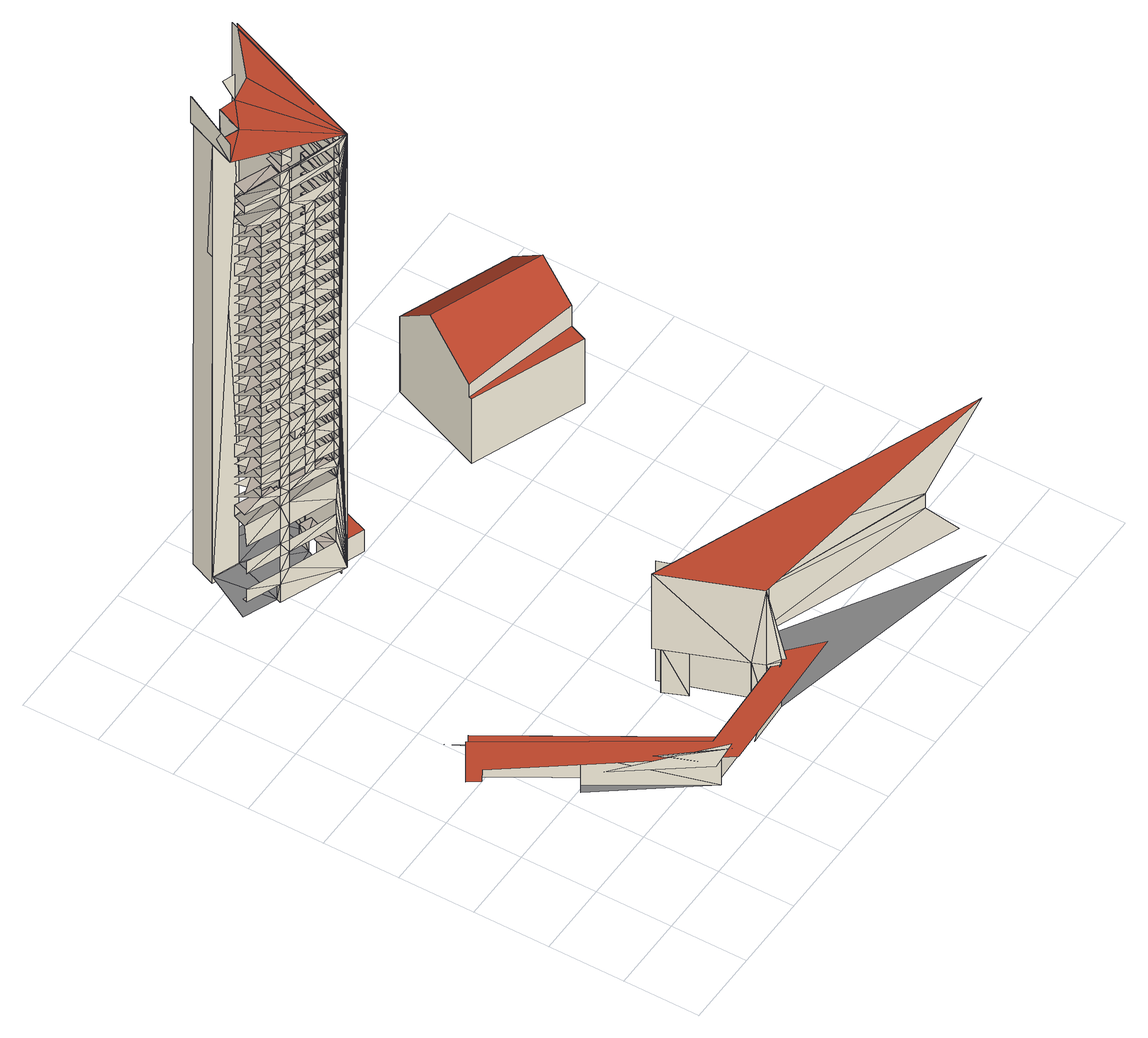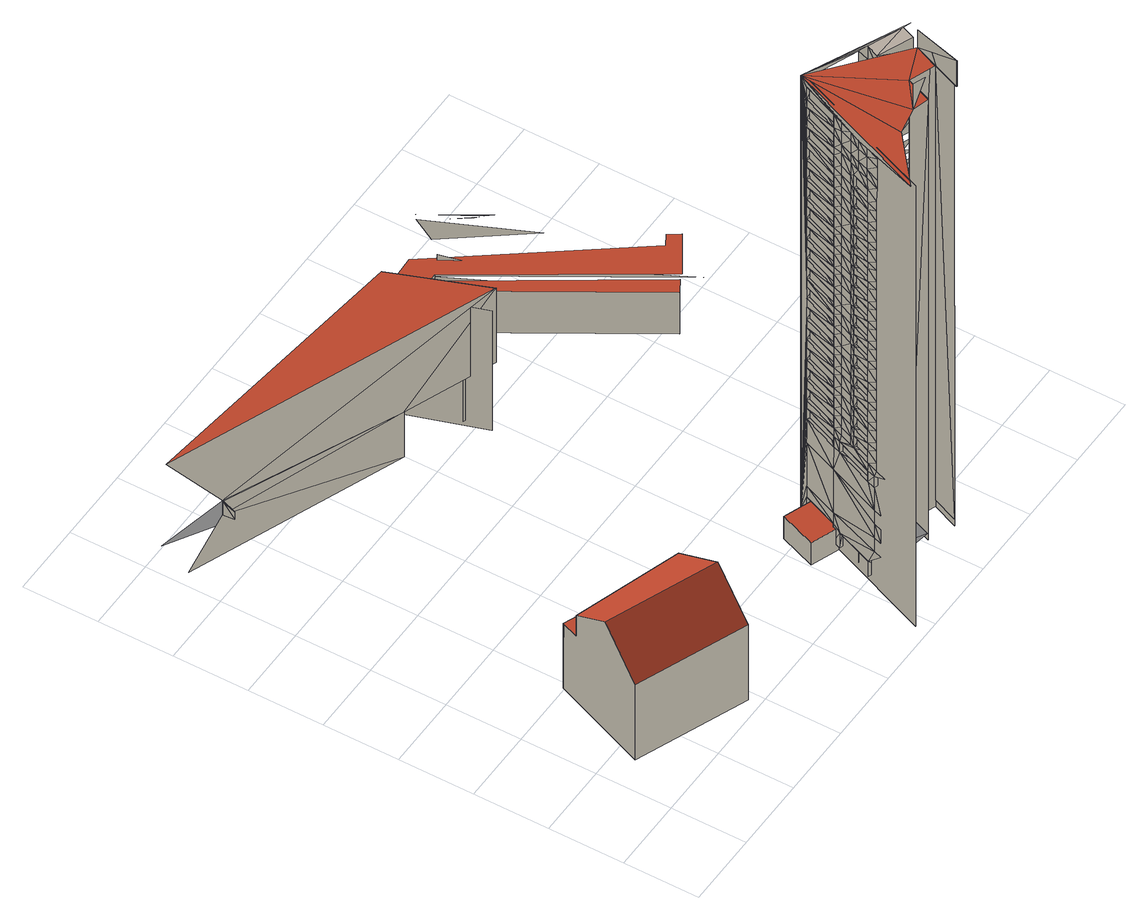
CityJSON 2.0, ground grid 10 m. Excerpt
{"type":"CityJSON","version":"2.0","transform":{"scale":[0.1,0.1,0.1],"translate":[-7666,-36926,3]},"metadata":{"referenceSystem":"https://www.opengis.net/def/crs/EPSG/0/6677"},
"CityObjects":{
"building1":{"type":"Building","attributes":{"class":9999,"usage":461,"measuredHeight":256.7,"storeysAboveGround":9999,"storeysBelowGround":9999,"prefecture":13,"city":13103,"footprintArea":-9999,"fireproofType":1011,"coverageRatio":80,"floorAreaRatio":700,"surveyYear":1,"urbanPlanType":21,"areaClassificationType":22,"landUseType":212,"districts":"10","detailedUsage":"0","floodRisk_description":10,"floodRisk_rank":1,"floodRisk_depth":0.06,"floodRisk_adminType":2,"floodRisk_scale":2,"meshCode":"53394509","name":"虎ノ門ヒルズ"},"geometry":[{"type":"MultiSurface","lod":"2","boundaries":[[[0,1,2]],[[3,4,5]],[[3,5,6]],[[7,8,9]],[[10,11,12]],[[13,14,15]],[[16,17,18,19]],[[20,13,15]],[[10,21,22]],[[19,18,23,24]],[[11,10,22]],[[25,26,27,28,29,30,31,32]],[[20,11,13]],[[23,18,17,30,29,33]],[[34,35,36]],[[37,38,39]],[[40,37,39]],[[41,42,40]],[[37,43,38]],[[40,42,44]],[[44,37,40]],[[45,37,46]],[[37,45,47]],[[37,47,43]],[[44,48,37]],[[46,37,49]],[[36,47,45]],[[50,43,47]],[[49,45,46]],[[40,51,41]],[[41,52,42]],[[51,44,42]],[[47,36,35]],[[50,47,35]],[[49,36,45]],[[53,43,50]],[[49,37,48]],[[41,51,52]],[[51,42,52]],[[48,44,54]],[[55,56,57,58]],[[54,44,51]],[[54,49,48]],[[38,59,39]],[[59,40,39]],[[59,51,40]],[[60,36,49]],[[54,60,49]],[[54,51,59]],[[60,54,59]],[[43,61,38]],[[59,38,62]],[[36,60,63]],[[59,64,60]],[[62,38,61]],[[59,62,65]],[[59,65,64]],[[60,64,66]],[[65,67,64]],[[68,65,62]],[[65,68,67]]],"semantics":{"surfaces":[{"type":"OuterFloorSurface"},{"type":"WallSurface"},{"type":"GroundSurface"},{"type":"RoofSurface"},{"type":"OuterCeilingSurface"}],"values":[0,1,1,1,0,2,3,1,1,1,0,3,1,1,1,1,4,1,1,1,4,1,1,1,4,1,1,1,2,1,2,1,1,1,2,1,1,1,1,4,1,4,1,1,4,4,2,1,4,1,3,1,2,1,1,1,1,1,1,1,1]}}]},
"building2":{"type":"Building","attributes":{"class":9999,"usage":422,"measuredHeight":79.8,"storeysAboveGround":21,"storeysBelowGround":1,"prefecture":13,"city":13103,"footprintArea":921.75,"fireproofType":1001,"coverageRatio":80,"floorAreaRatio":600,"surveyYear":2021,"urbanPlanType":21,"areaClassificationType":22,"landUseType":214,"districts":"10","detailedUsage":"1132","floodRisk_description":10,"floodRisk_rank":1,"floodRisk_depth":0.07,"floodRisk_adminType":2,"floodRisk_scale":2,"meshCode":"53394509"},"geometry":[{"type":"MultiSurface","lod":"2","boundaries":[[[69,70,71]],[[72,73,74]],[[75,76,77]],[[78,79,80]],[[81,82,83]],[[84,85,86]],[[87,88,89]],[[90,91,92]],[[93,94,95]],[[96,97,98]],[[99,100,101]],[[102,103,104]],[[105,106,107]],[[108,109,110]],[[111,112,113]],[[114,115,116]],[[117,118,119]],[[120,121,122]],[[123,76,124]],[[125,126,127]],[[128,129,69]],[[130,131,132]],[[133,134,135]],[[136,137,138]],[[81,125,127]],[[139,140,141]],[[142,136,143]],[[144,145,146]],[[147,148,149]],[[150,151,152]],[[153,154,155]],[[130,156,131]],[[157,158,159]],[[160,161,162]],[[163,164,165]],[[133,166,134]],[[167,168,169]],[[170,171,172]],[[173,174,175]],[[176,137,177]],[[178,179,70]],[[180,181,182]],[[183,74,184]],[[113,185,111]],[[185,175,174]],[[89,186,87]],[[186,149,148]],[[95,187,93]],[[187,159,158]],[[119,188,117]],[[188,141,140]],[[101,189,99]],[[189,143,136]],[[110,190,108]],[[190,146,145]],[[92,191,90]],[[191,134,166]],[[86,192,84]],[[192,172,171]],[[107,193,105]],[[193,152,151]],[[98,194,96]],[[194,162,161]],[[83,195,81]],[[195,165,164]],[[104,196,102]],[[196,169,168]],[[122,197,120]],[[197,155,154]],[[116,198,114]],[[198,131,156]],[[199,155,122]],[[200,165,83]],[[201,162,98]],[[202,146,110]],[[203,159,95]],[[204,143,101]],[[205,172,86]],[[206,169,104]],[[207,141,119]],[[208,152,107]],[[209,149,89]],[[210,175,113]],[[132,131,116]],[[135,134,92]],[[178,126,179]],[[180,129,181]],[[177,183,176]],[[114,211,168]],[[156,84,212]],[[171,87,213]],[[148,93,214]],[[111,215,154]],[[96,216,174]],[[105,217,161]],[[90,218,145]],[[166,117,219]],[[102,220,164]],[[120,221,158]],[[108,222,151]],[[223,99,189]],[[99,224,140]],[[225,117,188]],[[226,90,191]],[[227,108,190]],[[228,105,193]],[[229,96,194]],[[230,111,185]],[[231,120,197]],[[232,93,187]],[[233,87,186]],[[234,84,192]],[[235,114,198]],[[236,102,196]],[[237,81,195]],[[185,113,175]],[[186,89,149]],[[187,95,159]],[[188,119,141]],[[189,101,143]],[[190,110,146]],[[191,92,134]],[[192,86,172]],[[193,107,152]],[[194,98,162]],[[195,83,165]],[[196,104,169]],[[197,122,155]],[[198,116,131]],[[71,128,69]],[[77,238,75]],[[239,73,72]],[[240,80,79]],[[77,76,123]],[[138,137,176]],[[70,179,71]],[[182,181,241]],[[184,74,73]],[[234,212,84]],[[233,213,87]],[[232,214,93]],[[231,221,120]],[[230,215,111]],[[228,217,105]],[[227,222,108]],[[226,218,90]],[[225,219,117]],[[223,224,99]],[[138,242,136]],[[237,125,81]],[[236,220,102]],[[211,114,235]],[[216,96,229]],[[243,126,125]],[[244,129,128]],[[245,182,246]],[[247,248,249]],[[179,126,243]],[[181,129,244]],[[176,183,184]],[[250,77,248]],[[248,77,123]],[[77,251,238]],[[73,239,252]],[[252,239,80]],[[80,240,253]],[[253,240,238]],[[213,233,254]],[[214,232,255]],[[215,230,256]],[[222,227,257]],[[242,138,258]],[[259,71,125]],[[71,259,128]],[[260,125,237]],[[260,237,220]],[[261,236,211]],[[262,235,212]],[[235,262,211]],[[263,212,234]],[[264,234,213]],[[254,233,214]],[[265,241,128]],[[255,232,221]],[[266,221,231]],[[267,231,215]],[[256,230,216]],[[268,229,217]],[[229,268,216]],[[269,217,228]],[[270,228,222]],[[271,227,218]],[[271,218,226]],[[272,226,219]],[[273,219,225]],[[274,225,224]],[[275,224,223]],[[276,223,242]],[[258,138,73]],[[236,277,220]],[[73,138,184]],[[71,243,125]],[[241,244,128]],[[252,80,278]],[[278,80,253]],[[253,238,251]],[[252,279,73]],[[259,125,280]],[[125,260,280]],[[260,220,277]],[[281,277,236]],[[281,236,261]],[[261,211,262]],[[262,212,263]],[[234,264,263]],[[264,213,282]],[[282,213,254]],[[254,214,283]],[[283,214,255]],[[265,128,284]],[[255,221,266]],[[285,266,231]],[[285,231,267]],[[267,215,256]],[[256,216,286]],[[286,216,268]],[[268,217,269]],[[228,270,269]],[[270,222,287]],[[287,222,257]],[[257,227,271]],[[226,272,271]],[[272,219,273]],[[225,274,273]],[[274,224,275]],[[223,276,275]],[[276,242,288]],[[288,242,258]],[[258,73,279]],[[259,284,128]],[[184,138,176]],[[179,243,71]],[[181,244,241]],[[289,290,291]],[[246,182,241]],[[292,258,279]],[[293,280,260]],[[277,281,294]],[[261,262,295]],[[264,296,263]],[[254,297,282]],[[298,283,255]],[[285,299,266]],[[300,267,256]],[[286,268,301]],[[270,302,269]],[[287,257,303]],[[272,304,271]],[[258,305,288]],[[274,306,273]],[[275,276,307]],[[308,309,289]],[[310,258,292]],[[289,311,308]],[[294,312,277]],[[313,301,268]],[[303,314,287]],[[315,306,274]],[[261,295,316]],[[296,264,317]],[[297,254,318]],[[283,298,319]],[[299,285,320]],[[267,300,321]],[[302,270,322]],[[304,272,323]],[[307,276,324]],[[325,250,248]],[[326,248,247]],[[291,289,327,328,329]],[[330,77,250]],[[331,280,293]],[[332,305,258]],[[333,308,247]],[[309,290,289]],[[259,334,284]],[[278,253,335]],[[336,279,252]],[[251,77,330]],[[308,311,247]],[[241,265,246]],[[337,338,308,339]],[[312,331,293]],[[312,294,340]],[[341,294,316]],[[342,316,295]],[[342,295,296]],[[343,296,317]],[[344,317,297]],[[345,318,319]],[[318,345,297]],[[298,346,319]],[[347,298,299]],[[347,299,320]],[[348,320,321]],[[349,321,300]],[[349,300,301]],[[350,301,313]],[[351,313,302]],[[351,302,322]],[[352,322,314]],[[314,303,353]],[[353,303,304]],[[354,304,323]],[[355,323,306]],[[356,315,307]],[[356,307,324]],[[357,324,305]],[[315,358,306]],[[339,308,311,359]],[[360,258,310]],[[279,361,292]],[[331,312,340]],[[294,341,340]],[[341,316,362]],[[362,316,342]],[[342,296,343]],[[363,317,344]],[[344,297,345]],[[345,319,364]],[[364,319,346]],[[346,298,347]],[[348,321,365]],[[365,321,349]],[[349,301,350]],[[366,313,351]],[[367,322,352]],[[353,304,354]],[[355,306,358]],[[368,315,356]],[[315,368,358]],[[357,305,332]],[[314,353,352]],[[363,343,317]],[[348,347,320]],[[366,350,313]],[[367,351,322]],[[355,354,323]],[[357,356,324]],[[280,331,369]],[[370,332,258]],[[247,311,326]],[[246,311,289]],[[292,360,310]],[[371,334,259]],[[372,335,253]],[[336,373,279]],[[362,342,374]],[[343,363,375]],[[344,345,376]],[[364,346,377]],[[347,348,378]],[[365,349,379]],[[350,366,380]],[[351,367,381]],[[354,355,382]],[[356,357,383]],[[341,384,340]],[[385,352,353]],[[386,358,368]],[[248,326,387]],[[325,330,250]],[[246,265,388]],[[325,248,389]],[[258,360,370]],[[361,279,373]],[[330,390,251]],[[362,374,391]],[[365,379,392]],[[382,355,393]],[[394,369,331]],[[395,384,341]],[[396,375,363]],[[376,397,344]],[[377,398,364]],[[399,378,348]],[[385,400,352]],[[386,401,358]],[[402,383,357]],[[351,381,403]],[[380,366,404]],[[332,370,405]],[[389,248,387]],[[361,360,292]],[[311,406,326]],[[359,311,407,408]],[[409,334,371]],[[410,369,394]],[[411,384,395]],[[412,391,374]],[[413,375,396]],[[414,397,376]],[[415,398,377]],[[416,378,399]],[[417,392,379]],[[418,380,404]],[[419,403,381]],[[420,400,385]],[[421,382,393]],[[422,401,386]],[[423,383,402]],[[398,424,376]],[[380,425,379]],[[401,426,393]],[[391,427,395]],[[400,428,381]],[[382,429,385]],[[392,430,399]],[[405,431,402]],[[378,432,377]],[[375,433,374]],[[383,434,386]],[[384,435,394]],[[403,436,404]],[[397,437,396]],[[370,438,405]],[[326,406,439]],[[409,440,334]],[[410,441,369]],[[411,442,384]],[[412,443,391]],[[413,444,375]],[[414,445,397]],[[415,446,398]],[[416,447,378]],[[417,448,392]],[[418,449,380]],[[419,450,403]],[[420,451,400]],[[421,452,382]],[[422,453,401]],[[423,454,383]],[[438,370,373]],[[431,423,402]],[[435,410,394]],[[430,416,399]],[[425,417,379]],[[424,414,376]],[[436,418,404]],[[427,411,395]],[[432,415,377]],[[433,412,374]],[[429,420,385]],[[426,421,393]],[[428,419,381]],[[437,413,396]],[[434,422,386]],[[370,455,373]],[[371,456,409]],[[388,457,458]],[[459,400,451]],[[460,384,442]],[[461,382,452]],[[462,380,449]],[[463,397,445]],[[464,405,438]],[[465,383,454]],[[466,403,450]],[[467,378,447]],[[468,401,453]],[[469,375,444]],[[470,391,443]],[[471,334,440]],[[472,398,446]],[[473,369,441]],[[474,392,448]],[[458,246,388]],[[330,336,335]],[[330,335,372]],[[330,372,390]],[[330,373,336]],[[330,438,373]],[[458,457,440]],[[475,446,414]],[[417,462,449]],[[476,451,419]],[[418,466,450]],[[416,474,448]],[[423,464,438]],[[477,444,412]],[[478,445,413]],[[479,447,415]],[[480,452,420]],[[410,460,442]],[[409,456,441]],[[481,453,421]],[[411,470,443]],[[422,465,454]],[[373,455,482]],[[483,423,431]],[[484,410,435]],[[485,416,430]],[[486,417,425]],[[475,414,424]],[[487,418,436]],[[488,411,427]],[[479,415,432]],[[477,412,433]],[[480,420,429]],[[481,421,426]],[[476,419,428]],[[478,413,437]],[[489,422,434]],[[246,458,440]],[[246,440,409]],[[246,409,441]],[[246,441,410]],[[246,410,442]],[[246,442,411]],[[246,411,443]],[[246,443,412]],[[246,412,444]],[[246,444,413]],[[246,413,445]],[[246,445,414]],[[246,414,446]],[[246,446,415]],[[246,415,447]],[[246,447,416]],[[246,416,448]],[[246,448,417]],[[246,417,449]],[[246,449,418]],[[246,418,450]],[[330,450,419]],[[330,419,451]],[[330,451,420]],[[330,420,452]],[[330,452,421]],[[330,421,453]],[[330,453,422]],[[330,422,454]],[[330,454,423]],[[330,423,438]],[[370,360,455]],[[482,361,373]],[[490,484,435]],[[491,486,425]],[[492,489,434]],[[493,481,426]],[[494,477,433]],[[495,479,432]],[[496,488,427]],[[497,475,424]],[[498,476,428]],[[499,485,430]],[[500,487,436]],[[501,483,431]],[[502,478,437]],[[503,480,429]],[[325,389,504]],[[440,457,471]],[[475,472,446]],[[486,462,417]],[[476,459,451]],[[487,466,418]],[[485,474,416]],[[483,464,423]],[[477,469,444]],[[478,463,445]],[[479,467,447]],[[480,461,452]],[[484,460,410]],[[441,456,473]],[[481,468,453]],[[488,470,411]],[[489,465,422]],[[311,505,406]],[[325,504,506]],[[311,246,505]],[[246,450,330]],[[504,389,507]],[[369,508,371]],[[334,509,388]],[[510,484,490]],[[511,486,491]],[[512,489,492]],[[513,481,493]],[[514,477,494]],[[515,479,495]],[[516,488,496]],[[517,475,497]],[[518,476,498]],[[519,485,499]],[[520,487,500]],[[521,483,501]],[[522,478,502]],[[523,480,503]],[[330,325,506]],[[455,524,482]],[[507,525,504]],[[360,524,455]],[[361,482,526]],[[484,527,460]],[[486,528,462]],[[489,529,465]],[[481,530,468]],[[477,531,469]],[[479,532,467]],[[488,533,470]],[[475,534,472]],[[476,535,459]],[[485,536,474]],[[471,457,537]],[[473,456,538]],[[487,539,466]],[[483,540,464]],[[478,541,463]],[[480,542,461]],[[543,424,398]],[[544,425,380]],[[545,426,401]],[[546,427,391]],[[547,428,400]],[[548,429,382]],[[549,430,392]],[[431,405,550]],[[551,432,378]],[[552,433,375]],[[553,434,383]],[[554,435,384]],[[555,436,403]],[[556,437,397]],[[506,504,525]],[[330,539,246]],[[326,557,387]],[[508,456,371]],[[558,457,388]],[[459,547,400]],[[460,554,384]],[[461,548,382]],[[462,544,380]],[[463,556,397]],[[464,550,405]],[[465,553,383]],[[466,555,403]],[[467,551,378]],[[468,545,401]],[[469,552,375]],[[470,546,391]],[[471,509,334]],[[472,543,398]],[[369,473,559]],[[474,549,392]],[[482,524,526]],[[424,560,497]],[[425,561,491]],[[426,562,493]],[[427,563,496]],[[428,564,498]],[[429,565,503]],[[430,566,499]],[[431,567,501]],[[432,568,495]],[[433,569,494]],[[434,570,492]],[[435,571,490]],[[436,572,500]],[[437,573,502]],[[484,510,527]],[[486,511,528]],[[489,512,529]],[[481,513,530]],[[477,514,531]],[[479,515,532]],[[488,516,533]],[[475,517,534]],[[476,518,535]],[[485,519,536]],[[537,457,574]],[[538,456,575]],[[487,520,539]],[[483,521,540]],[[478,522,541]],[[480,523,542]],[[330,526,524]],[[330,524,540]],[[330,540,521]],[[330,521,529]],[[330,529,512]],[[330,512,530]],[[330,530,513]],[[330,513,542]],[[330,542,523]],[[330,523,535]],[[330,535,518]],[[330,518,539]],[[246,539,520]],[[246,520,528]],[[246,528,511]],[[246,511,536]],[[246,536,519]],[[246,519,532]],[[246,532,515]],[[246,515,534]],[[246,534,517]],[[246,517,541]],[[246,541,522]],[[246,522,531]],[[246,531,514]],[[246,514,533]],[[246,533,516]],[[246,516,527]],[[246,527,510]],[[246,510,538]],[[246,538,575]],[[246,575,537]],[[246,537,574]],[[526,330,576]],[[525,330,506]],[[330,525,577]],[[330,577,576]],[[578,326,439]],[[525,507,579]],[[565,523,503]],[[560,517,497]],[[562,513,493]],[[564,518,498]],[[568,515,495]],[[573,522,502]],[[566,519,499]],[[572,520,500]],[[567,521,501]],[[561,511,491]],[[569,514,494]],[[563,516,496]],[[580,505,581]],[[369,559,508]],[[388,509,558]],[[582,510,490]],[[583,512,492]],[[578,557,326]],[[560,424,543]],[[561,425,544]],[[562,426,545]],[[563,427,546]],[[564,428,547]],[[565,429,548]],[[566,430,549]],[[567,431,550]],[[568,432,551]],[[569,433,552]],[[570,434,553]],[[571,435,554]],[[572,436,555]],[[573,437,556]],[[360,584,524]],[[585,361,526]],[[456,586,575]],[[457,587,574]],[[588,459,535]],[[589,460,527]],[[590,461,542]],[[591,462,528]],[[592,463,541]],[[593,464,540]],[[594,465,529]],[[595,466,539]],[[596,467,532]],[[597,468,530]],[[598,469,531]],[[599,470,533]],[[600,471,537]],[[601,472,534]],[[602,473,538]],[[603,474,536]],[[579,387,604]],[[587,246,574]],[[526,576,605]],[[540,524,593]],[[529,521,594]],[[538,510,602]],[[537,575,600]],[[512,597,530]],[[513,590,542]],[[523,588,535]],[[518,595,539]],[[606,528,520]],[[511,603,536]],[[519,596,532]],[[515,601,534]],[[517,592,541]],[[522,598,531]],[[514,599,533]],[[607,527,516]],[[577,525,608]],[[609,576,577]],[[604,387,557]],[[582,490,571]],[[583,492,570]],[[579,608,525]],[[584,360,610]],[[361,585,611]],[[456,508,586]],[[457,558,587]],[[547,459,588]],[[554,460,589]],[[548,461,590]],[[544,462,591]],[[556,463,592]],[[550,464,593]],[[553,465,594]],[[555,466,595]],[[551,467,596]],[[545,468,597]],[[552,469,598]],[[546,470,599]],[[543,472,601]],[[549,474,603]],[[471,600,509]],[[473,602,559]],[[612,613,614,615]],[[246,616,505]],[[617,523,565]],[[618,517,560]],[[619,513,562]],[[620,518,564]],[[621,515,568]],[[622,522,573]],[[623,519,566]],[[606,520,572]],[[624,521,567]],[[625,511,561]],[[626,514,569]],[[607,516,563]],[[608,579,604]],[[604,557,627]],[[577,608,609]],[[605,576,609]],[[526,605,585]],[[593,524,584]],[[597,512,583]],[[590,513,619]],[[588,523,617]],[[595,518,620]],[[528,606,591]],[[603,511,625]],[[596,519,623]],[[601,515,621]],[[592,517,618]],[[598,522,622]],[[599,514,626]],[[527,607,589]],[[582,602,510]],[[586,600,575]],[[624,594,521]],[[585,610,611]],[[552,626,569]],[[545,619,562]],[[509,587,558]],[[548,617,565]],[[559,586,508]],[[546,607,563]],[[543,618,560]],[[550,624,567]],[[544,625,561]],[[551,621,568]],[[547,620,564]],[[555,606,572]],[[554,582,571]],[[549,623,566]],[[553,583,570]],[[556,622,573]],[[587,628,246]],[[604,627,608]],[[578,439,629]],[[557,630,627]],[[584,610,585]],[[598,626,552]],[[597,619,545]],[[600,587,509]],[[590,617,548]],[[602,586,559]],[[599,607,546]],[[601,618,543]],[[593,624,550]],[[591,625,544]],[[596,621,551]],[[588,620,547]],[[595,606,555]],[[589,582,554]],[[603,623,549]],[[594,583,553]],[[592,622,556]],[[631,632,633]],[[557,578,630]],[[634,635,613,612]],[[627,636,608]],[[608,636,609]],[[633,632,637]],[[637,585,605]],[[593,584,632]],[[585,637,584]],[[627,630,638]],[[593,639,624]],[[594,640,583]],[[597,641,619]],[[590,642,617]],[[643,588,617]],[[588,644,620]],[[645,595,620]],[[595,646,606]],[[647,591,606]],[[591,648,625]],[[649,603,625]],[[603,650,623]],[[651,596,623]],[[596,652,621]],[[653,601,621]],[[601,654,618]],[[655,592,618]],[[592,656,622]],[[657,598,622]],[[598,658,626]],[[599,659,607]],[[589,660,582]],[[602,661,586]],[[586,661,600]],[[662,587,600]],[[624,663,594]],[[597,583,664]],[[590,619,665]],[[599,626,666]],[[589,607,667]],[[582,668,602]],[[246,628,669]],[[670,638,630]],[[636,627,638]],[[584,637,632]],[[632,671,593]],[[636,638,670]],[[639,593,671]],[[624,639,663]],[[640,594,663]],[[583,640,664]],[[641,597,664]],[[619,641,665]],[[642,590,665]],[[617,642,643]],[[588,643,644]],[[595,645,646]],[[591,647,648]],[[625,648,649]],[[603,649,650]],[[596,651,652]],[[601,653,654]],[[592,655,656]],[[598,657,658]],[[659,599,666]],[[607,659,667]],[[660,589,667]],[[582,660,668]],[[661,602,668]],[[587,662,672]],[[644,645,620]],[[646,647,606]],[[650,651,623]],[[652,653,621]],[[654,655,618]],[[656,657,622]],[[658,666,626]],[[661,662,600]],[[614,613,635,673,674,675,676,677,678]],[[633,637,679]],[[630,680,670]],[[587,672,628]],[[630,578,681]],[[680,636,670]],[[682,578,683]],[[682,681,578]],[[671,632,684]],[[663,639,685]],[[664,640,686]],[[665,641,687]],[[643,642,688]],[[645,644,689]],[[647,646,690]],[[649,648,691]],[[651,650,692]],[[653,652,693]],[[655,654,694]],[[657,656,695]],[[666,658,696]],[[667,659,697]],[[668,660,698]],[[662,661,699]],[[672,662,628]],[[661,668,700]],[[632,631,701]],[[702,703,704]],[[705,706,707]],[[708,709,710]],[[711,712,713]],[[714,715,716]],[[717,718,719]],[[720,721,722]],[[723,724,725]],[[726,727,728]],[[729,730,731]],[[732,733,734]],[[735,736,737]],[[738,739,740]],[[741,742,743]],[[744,673,635,634]],[[634,612,615,744]],[[681,680,630]],[[609,745,605]],[[683,578,629]],[[683,680,682]],[[689,644,746]],[[651,692,747]],[[655,694,748]],[[699,661,749]],[[663,685,750]],[[643,688,751]],[[691,648,752]],[[653,693,753]],[[695,656,754]],[[666,696,755]],[[667,697,756]],[[668,698,700]],[[647,690,757]],[[665,687,758]],[[664,686,759]],[[628,662,699]],[[661,700,749]],[[680,681,682]],[[730,684,632]],[[605,760,637]],[[761,609,636]],[[762,703,702]],[[763,706,705]],[[764,709,708]],[[765,712,711]],[[766,715,714]],[[767,718,717]],[[768,721,720]],[[769,724,723]],[[770,727,726]],[[771,730,729]],[[772,733,732]],[[773,736,735]],[[738,774,739]],[[775,742,741]],[[776,769,723]],[[777,763,705]],[[778,775,741]],[[779,772,732]],[[780,765,711]],[[781,766,714]],[[782,768,720]],[[783,773,735]],[[784,767,717]],[[785,738,740]],[[715,786,716]],[[709,787,710]],[[724,788,725]],[[706,789,707]],[[730,790,731]],[[718,791,719]],[[774,792,739]],[[742,793,743]],[[733,794,734]],[[712,795,713]],[[727,796,728]],[[703,797,704]],[[721,798,722]],[[736,799,737]],[[701,631,800]],[[684,730,685]],[[685,771,750]],[[750,718,686]],[[686,767,759]],[[759,733,687]],[[687,772,758]],[[758,724,688]],[[688,769,751]],[[751,706,746]],[[746,763,689]],[[689,703,690]],[[690,762,757]],[[757,712,752]],[[752,765,691]],[[691,736,692]],[[692,773,747]],[[747,721,693]],[[693,768,753]],[[753,715,694]],[[694,766,748]],[[748,742,754]],[[754,775,695]],[[695,709,696]],[[696,764,755]],[[755,727,697]],[[697,770,756]],[[756,774,698]],[[698,738,700]],[[616,246,801]],[[685,730,771]],[[750,771,718]],[[686,718,767]],[[759,767,733]],[[687,733,772]],[[724,758,772]],[[688,724,769]],[[769,706,751]],[[746,706,763]],[[763,703,689]],[[690,703,762]],[[762,712,757]],[[752,712,765]],[[765,736,691]],[[692,736,773]],[[773,721,747]],[[693,721,768]],[[753,768,715]],[[694,715,766]],[[766,742,748]],[[754,742,775]],[[775,709,695]],[[696,709,764]],[[764,727,755]],[[697,727,770]],[[774,756,770]],[[698,774,738]],[[680,802,636]],[[749,803,699]],[[804,749,700]],[[803,628,699]],[[701,730,632]],[[738,804,700]],[[805,762,702]],[[806,770,726]],[[807,771,729]],[[808,764,708]],[[679,637,809]],[[805,702,810]],[[806,726,811]],[[807,729,812]],[[808,708,813]],[[803,749,814]],[[749,804,814]],[[628,803,669]],[[246,669,801]],[[629,802,683]],[[680,683,802]],[[718,771,815]],[[733,767,816]],[[706,769,817]],[[703,763,818]],[[712,762,819]],[[736,765,820]],[[721,773,821]],[[742,766,822]],[[709,775,823]],[[727,764,824]],[[774,770,806]],[[768,825,715]],[[772,826,724]],[[827,769,776]],[[828,763,777]],[[829,775,778]],[[830,772,779]],[[831,765,780]],[[832,766,781]],[[833,768,782]],[[834,773,783]],[[816,767,784]],[[835,738,785]],[[715,825,786]],[[709,823,787]],[[724,826,788]],[[706,817,789]],[[730,836,790]],[[718,815,791]],[[774,837,792]],[[742,822,793]],[[733,838,794]],[[712,819,795]],[[727,824,796]],[[703,818,797]],[[721,821,798]],[[736,820,799]],[[804,738,835]],[[809,800,679]],[[802,761,636]],[[745,609,761]],[[605,745,839]],[[605,839,760]],[[760,809,637]],[[804,840,814]],[[814,841,803]],[[803,841,669]],[[842,802,629]],[[806,837,774]],[[830,826,772]],[[827,817,769]],[[805,819,762]],[[831,820,765]],[[833,825,768]],[[829,823,775]],[[808,824,764]],[[807,815,771]],[[730,701,836]],[[733,816,838]],[[818,763,828]],[[821,773,834]],[[822,766,832]],[[814,840,843]],[[841,814,843]],[[669,841,844]],[[701,800,809]],[[835,840,804]],[[845,846,847]],[[841,843,848]],[[840,849,843]],[[841,850,844]],[[847,846,851]],[[809,846,701]],[[701,846,836]],[[849,840,835]],[[836,852,807]],[[853,815,807]],[[815,854,816]],[[855,838,816]],[[838,856,830]],[[857,826,830]],[[826,858,827]],[[859,817,827]],[[817,860,828]],[[861,818,828]],[[818,862,805]],[[863,819,805]],[[819,864,831]],[[865,820,831]],[[820,866,834]],[[867,821,834]],[[821,868,833]],[[869,825,833]],[[825,870,832]],[[871,822,832]],[[822,872,829]],[[873,823,829]],[[823,874,808]],[[875,824,808]],[[824,876,806]],[[837,806,877]],[[837,878,835]],[[809,851,846]],[[809,760,851]],[[846,879,836]],[[880,848,843]],[[843,849,880]],[[841,848,850]],[[836,879,852]],[[807,852,853]],[[815,853,854]],[[816,854,855]],[[838,855,856]],[[830,856,857]],[[826,857,858]],[[827,858,859]],[[817,859,860]],[[828,860,861]],[[818,861,862]],[[805,862,863]],[[819,863,864]],[[831,864,865]],[[820,865,866]],[[834,866,867]],[[821,867,868]],[[833,868,869]],[[825,869,870]],[[832,870,871]],[[822,871,872]],[[829,872,873]],[[823,873,874]],[[808,874,875]],[[824,875,876]],[[806,876,877]],[[837,877,878]],[[835,878,849]],[[761,802,881]],[[851,760,882]],[[839,745,883]],[[839,883,884]],[[844,801,669]],[[879,846,885]]],"semantics":{"surfaces":[{"type":"WallSurface"},{"type":"OuterCeilingSurface"},{"type":"OuterFloorSurface"},{"type":"GroundSurface"},{"type":"RoofSurface"}],"values":[0,0,0,0,1,1,1,1,1,1,1,1,1,1,1,1,1,1,1,2,2,0,0,0,0,2,2,2,2,2,2,2,2,2,2,2,2,2,2,1,1,1,2,0,0,0,0,0,0,0,0,0,0,0,0,0,0,0,0,0,0,0,0,0,0,0,0,0,0,0,0,0,0,0,0,0,0,0,0,0,0,0,0,0,0,0,0,0,0,0,0,0,0,0,0,0,0,0,0,0,0,0,0,0,0,0,0,0,0,0,0,0,0,0,0,0,0,0,0,0,0,0,0,0,0,0,0,0,0,0,0,0,0,1,1,1,1,2,0,0,0,0,0,0,0,0,0,0,0,0,0,0,0,2,2,0,3,0,0,0,0,0,0,0,0,0,0,0,0,0,0,0,0,0,0,0,0,0,0,0,0,0,0,0,0,0,0,0,0,0,0,0,0,0,0,0,0,0,0,0,0,0,0,0,0,0,0,0,0,0,0,0,0,0,0,0,0,0,0,0,0,0,0,0,0,0,0,0,0,0,0,0,0,0,0,0,0,0,0,0,0,0,0,0,0,0,0,0,0,0,0,0,0,0,0,0,0,0,0,0,0,4,0,4,0,0,0,0,0,0,0,0,0,0,0,0,0,3,3,0,0,0,0,0,0,0,0,0,0,0,0,0,0,0,0,0,0,0,0,0,0,0,0,0,0,0,0,0,0,0,0,0,0,0,0,0,0,0,0,0,1,2,0,0,0,0,0,0,0,0,0,0,0,0,0,0,0,0,0,0,0,0,0,0,0,0,0,0,0,0,0,0,4,0,0,0,0,0,0,0,0,0,0,0,0,0,0,0,0,0,3,3,0,3,1,2,0,0,0,0,0,0,0,0,0,0,0,0,0,0,0,0,3,0,0,0,0,0,0,0,0,0,0,0,0,0,0,0,0,0,0,0,0,0,0,0,0,0,0,0,0,0,0,0,0,0,0,0,0,0,0,0,0,0,0,0,0,0,0,0,0,0,0,1,1,1,1,1,1,1,1,1,1,1,1,1,1,0,1,1,2,2,2,2,2,2,2,2,2,2,2,2,2,2,2,2,0,0,0,0,0,0,0,0,0,0,0,0,0,0,0,0,0,0,0,0,0,0,0,1,1,1,1,1,1,1,1,1,1,1,1,1,1,0,0,0,0,0,0,0,0,0,0,0,0,0,0,0,0,0,0,0,0,0,0,0,0,0,0,0,0,0,0,0,1,2,0,0,0,0,0,0,0,0,0,0,0,0,0,0,0,0,0,0,0,0,0,0,0,0,0,0,0,0,0,0,0,4,0,4,0,0,0,0,0,0,0,0,0,0,0,0,0,0,0,0,0,0,3,0,1,1,2,0,0,0,0,0,0,0,0,0,0,0,0,0,0,0,0,0,0,0,0,0,0,0,0,0,0,0,0,0,0,0,0,3,1,1,2,2,2,2,2,2,2,2,2,2,2,2,2,2,2,2,0,0,0,0,0,0,0,0,0,0,0,0,0,0,0,0,0,0,0,0,0,0,0,0,0,0,0,0,0,0,0,0,0,0,0,0,0,0,0,0,0,0,0,0,0,0,0,0,0,0,0,0,0,0,0,0,0,0,0,0,0,0,0,0,0,0,0,0,3,1,1,1,1,1,1,1,1,1,1,1,1,1,0,0,0,1,1,3,0,0,0,0,0,0,0,0,0,0,0,0,0,0,1,2,1,1,2,2,2,2,2,2,2,2,2,2,2,2,2,2,2,2,0,0,0,0,0,0,0,0,0,0,0,0,0,0,0,0,0,0,0,0,0,0,1,1,1,1,2,1,1,2,2,2,2,2,2,2,2,2,2,2,2,2,2,2,2,0,4,1,1,1,1,1,1,1,1,1,1,1,1,1,0,0,0,0,0,0,0,0,0,0,0,0,0,0,0,0,0,0,0,0,0,0,0,0,0,0,0,0,0,0,0,0,0,0,0,0,0,0,0,3,3,0,0,0,0,0,0,0,0,0,0,0,0,0,0,0,0,0,0,3,4,0,0,0,0,0,0,3,0,0,0,0,0,0,0,0,0,0,0,0,0,0,0,0,0,0,0,0,0,0,0,0,0,0,0,0,0,0,0,0,0,0,0,0,0,0,0,0,0,0,0,0,0,0,0,0,0,0,0,0,0,0,0,0,0,0,0,0,0,0,0,0,0,0,0,0,0,2,0,0,3,1,0,0,0,0,0,0,0,0,0,0,0,0,0,0,0,0,0,0,0,0,1,0,0,0,0,0,0,0,0,0,0,0,0,0,0,0,0,0,0,0,1,0,0,0,0,0,0,0,0,0,0,0,0,0,0,0,0,0,0,0,0,0,0,0,0,0,0,0,0,0,0,0,0,0,0,0,1,1,1,1,1,1,1,1,1,1,2,2,2,2,2,2,2,2,2,2,2,2,2,2,1,0,0,0,0,0,0,0,0,0,0,0,0,0,0,0,0,0,0,0,0,0,0,0,0,0,0,0,0,4,0,0,0,0,0,0,0,0,0,0,0,0,0,0,0,0,0,0,0,0,0,0,0,0,0,0,0,1,0,0,0,0,0,1,1,1,1,2,1,1,1,1,0,0,0,0,0,1,0,0,0,0,0,0,0,0,0,0,0,0,0,1,1,1,1,1,1,1,1,1,1,2,2,2,2,2,2,2,2,2,2,2,2,2,2,0,0,0,0,0,0,0,0,0,0,0,0,0,0,0,0,0,0,0,0,0,0,0,0,0,0,0,0,0,0,0,0,0,0,0,0,0,0,0,0,0,0,0,0,0,0,0,0,0,0,0,0,0,0,0,0,0,0,0,0,0,0,0,0,0,0,0,0,0,0,0,0,0,0,0,0,0,0,0,0,0,0,0,0,0,0,0,0,0,0,0,0,0,0,0,0,0,0,0,0,0,0,0,0,0]}}]},
"building3":{"type":"Building","attributes":{"class":9999,"usage":422,"measuredHeight":17.5,"storeysAboveGround":3,"storeysBelowGround":0,"prefecture":13,"city":13103,"footprintArea":278.25,"fireproofType":1002,"coverageRatio":80,"floorAreaRatio":600,"surveyYear":2021,"urbanPlanType":21,"areaClassificationType":22,"landUseType":214,"districts":"10","detailedUsage":"1123","floodRisk_description":10,"floodRisk_rank":1,"floodRisk_depth":0.06,"floodRisk_adminType":2,"floodRisk_scale":2,"meshCode":"53394509"},"geometry":[{"type":"Solid","lod":"2","boundaries":[[[[886,887,888,889]],[[890,891,892,893]],[[893,894,895,890]],[[896,897,898,899]],[[886,895,894,887]],[[896,899,889,888]],[[887,894,893,892,897,896,888]],[[898,891,890,895,886,889,899]],[[891,898,897,892]]]],"semantics":{"surfaces":[{"type":"GroundSurface"},{"type":"RoofSurface"},{"type":"WallSurface"}],"values":[[0,1,1,1,2,2,2,2,2]]}}]}
},
"vertices":[
[147,57,115],[134,81,119],[131,86,120],[173,28,129],[121,100,123],[124,95,122],[127,90,121],[93,148,95],[179,32,129],[168,46,94],[164,99,81],[209,65,82],[44,330,81],[209,65,16],[115,193,16],[125,199,16],[57,307,76],[206,74,76],[224,75,76],[74,317,76],[125,199,65],[185,64,95],[185,64,82],[224,75,8],[74,317,8],[14,261,86],[29,270,86],[201,37,86],[405,47,86],[366,82,86],[206,74,86],[56,309,86],[4,276,86],[366,82,8],[286,69,16],[347,72,90],[347,72,16],[328,100,90],[287,207,212],[287,207,90],[294,199,90],[294,199,16],[306,169,16],[334,84,212],[306,169,90],[334,84,16],[328,100,16],[334,84,90],[340,102,90],[340,102,16],[347,72,94],[325,187,90],[325,187,16],[351,68,94],[368,125,90],[313,218,8],[354,93,8],[354,93,204],[313,218,204],[407,160,90],[407,160,16],[716,38,212],[643,67,104],[669,2,16],[643,67,80],[643,67,102],[688,50,16],[651,88,92],[651,88,104],
[121,644,718],[121,644,706],[167,626,706],[124,643,157],[167,626,193],[121,644,193],[124,643,86],[124,643,66],[167,626,66],[124,643,132],[124,643,112],[167,626,132],[143,636,673],[121,644,673],[150,653,673],[143,636,575],[121,644,575],[150,653,575],[143,636,543],[121,644,543],[150,653,543],[143,636,311],[121,644,311],[150,653,311],[143,636,510],[121,644,510],[150,653,510],[143,636,412],[121,644,412],[150,653,412],[143,636,245],[121,644,245],[150,653,245],[143,636,640],[121,644,640],[150,653,640],[143,636,378],[121,644,378],[150,653,378],[143,636,345],[121,644,345],[150,653,345],[143,636,444],[121,644,444],[150,653,444],[143,636,608],[121,644,608],[150,653,608],[143,636,278],[121,644,278],[150,653,278],[143,636,477],[121,644,477],[150,653,477],[169,631,66],[126,649,66],[167,626,685],[128,662,685],[121,644,685],[167,626,718],[128,662,718],[128,662,587],[150,653,587],[128,662,608],[128,662,290],[150,653,290],[128,662,311],[143,636,224],[121,644,211],[167,626,211],[128,662,257],[143,636,257],[150,653,257],[128,662,224],[150,653,224],[128,662,324],[143,636,324],[150,653,324],[128,662,522],[143,636,522],[150,653,522],[128,662,357],[143,636,357],[150,653,357],[128,662,456],[143,636,456],[150,653,456],[143,636,587],[128,662,489],[143,636,489],[150,653,489],[128,662,391],[143,636,391],[150,653,391],[128,662,652],[143,636,652],[150,653,652],[143,636,290],[128,662,619],[143,636,619],[150,653,619],[128,662,554],[143,636,554],[150,653,554],[128,662,423],[143,636,423],[150,653,423],[174,643,211],[128,662,211],[128,662,706],[174,643,706],[128,662,739],[174,643,739],[121,644,739],[128,662,193],[174,643,193],[143,636,438],[143,636,536],[143,636,503],[143,636,271],[143,636,238],[143,636,338],[143,636,305],[143,636,568],[143,636,371],[143,636,405],[143,636,667],[143,636,634],[143,636,471],[143,636,601],[128,662,477],[128,662,673],[128,662,412],[128,662,345],[128,662,510],[128,662,245],[128,662,575],[128,662,640],[128,662,278],[128,662,378],[128,662,543],[128,662,444],[167,626,619],[167,626,587],[167,626,554],[167,626,522],[167,626,456],[167,626,423],[167,626,391],[167,626,324],[167,626,290],[167,626,652],[167,626,489],[167,626,357],[167,626,238],[167,626,257],[167,626,271],[167,626,305],[167,626,338],[167,626,371],[167,626,405],[167,626,438],[167,626,471],[167,626,503],[167,626,536],[167,626,568],[167,626,601],[167,626,634],[167,626,667],[167,626,86],[167,626,157],[167,626,112],[167,626,739],[167,626,224],[174,643,685],[174,643,718],[111,648,739],[253,591,748],[160,711,36],[169,631,36],[126,649,36],[167,626,36],[178,621,86],[178,621,157],[178,621,112],[179,621,536],[179,621,503],[179,621,438],[179,621,338],[179,621,211],[179,621,706],[179,621,667],[179,621,619],[179,621,601],[179,621,587],[179,621,568],[179,621,739],[179,621,489],[179,621,456],[179,621,405],[179,621,391],[179,621,371],[179,621,324],[179,621,305],[179,621,290],[179,621,271],[179,621,257],[179,621,238],[179,621,652],[178,621,132],[179,621,193],[179,621,685],[179,621,634],[179,621,554],[179,621,522],[179,621,718],[179,621,471],[179,621,423],[179,621,357],[179,621,224],[146,679,748],[174,748,791],[146,679,777],[186,639,193],[200,613,667],[200,613,634],[200,613,601],[200,613,587],[200,613,554],[200,613,503],[200,613,489],[200,613,438],[200,613,423],[200,613,391],[200,613,338],[200,613,324],[200,613,224],[200,613,290],[200,613,257],[160,711,748],[174,748,748],[186,639,211],[194,698,748],[200,613,652],[200,613,405],[200,613,357],[200,613,271],[200,613,619],[200,613,568],[200,613,536],[200,613,522],[200,613,471],[200,613,456],[200,613,371],[200,613,305],[200,613,238],[238,610,36],[194,698,36],[173,746,749],[174,749,749],[174,749,791],[253,591,36],[212,608,667],[212,608,224],[174,745,36],[236,598,718],[240,597,132],[240,597,157],[174,746,25],[174,745,749],[160,712,25],[212,608,652],[212,608,634],[212,608,601],[212,608,587],[212,608,554],[212,608,536],[212,608,503],[212,608,489],[212,608,471],[212,608,438],[212,608,423],[212,608,391],[212,608,357],[212,608,338],[212,608,324],[212,608,305],[212,608,257],[212,608,238],[212,608,290],[194,698,25],[243,616,211],[243,616,193],[212,608,619],[212,608,568],[212,608,522],[212,608,456],[212,608,405],[212,608,371],[212,608,271],[236,598,685],[240,596,211],[236,598,706],[240,597,112],[240,596,193],[236,598,601],[236,598,587],[236,598,536],[236,598,503],[236,598,489],[236,598,438],[236,598,423],[236,598,371],[236,598,324],[236,598,257],[236,598,652],[236,598,338],[236,598,271],[251,641,36],[236,598,739],[244,626,36],[240,597,86],[236,598,619],[236,598,456],[236,598,305],[236,598,667],[236,598,634],[236,598,568],[236,598,554],[236,598,522],[236,598,471],[236,598,357],[236,598,290],[236,598,238],[236,598,391],[236,598,405],[236,598,224],[208,732,748],[208,732,749],[208,732,25],[243,595,706],[243,595,667],[243,595,634],[243,595,601],[243,595,568],[243,595,536],[243,595,503],[243,595,471],[243,595,438],[243,595,405],[243,595,371],[243,595,338],[243,595,305],[243,595,271],[243,595,238],[241,608,536],[241,608,438],[241,608,305],[241,608,634],[241,608,371],[241,608,338],[241,608,471],[241,608,238],[241,608,503],[241,608,601],[241,608,271],[241,608,667],[241,608,405],[241,608,568],[243,595,224],[208,732,36],[243,595,718],[243,595,685],[243,595,652],[243,595,619],[243,595,587],[243,595,554],[243,595,522],[243,595,489],[243,595,456],[243,595,423],[243,595,391],[243,595,357],[243,595,324],[243,595,290],[243,595,257],[245,607,211],[247,606,706],[247,606,739],[243,595,739],[247,606,357],[247,606,652],[247,606,324],[247,606,423],[247,606,554],[247,606,224],[247,606,257],[247,606,391],[247,606,489],[247,606,290],[247,606,587],[247,606,619],[247,606,718],[247,606,522],[247,606,685],[247,606,456],[247,606,536],[247,606,371],[247,606,601],[247,606,568],[247,606,503],[247,606,338],[247,606,305],[245,607,193],[247,606,238],[247,606,667],[247,606,471],[247,606,438],[247,606,405],[247,606,634],[247,606,271],[241,608,673],[241,608,444],[241,608,278],[241,608,311],[241,608,607],[241,608,510],[241,608,640],[241,608,543],[241,608,378],[241,608,477],[241,608,411],[241,608,244],[241,608,575],[241,608,344],[238,610,67],[230,726,748],[258,602,36],[244,626,67],[260,657,706],[260,657,718],[257,601,673],[257,601,444],[257,601,278],[257,601,311],[257,601,607],[257,601,510],[257,601,640],[257,601,543],[257,601,378],[257,601,477],[257,601,411],[257,601,244],[257,601,575],[257,601,344],[257,601,211],[258,602,67],[257,601,193],[257,601,652],[257,601,423],[257,601,257],[257,601,290],[257,601,587],[257,601,489],[257,601,619],[257,601,522],[257,601,357],[257,601,456],[257,601,718],[257,601,685],[257,601,391],[257,601,224],[257,601,554],[257,601,324],[260,657,522],[260,657,423],[260,657,290],[260,657,619],[260,657,357],[260,657,324],[260,657,456],[260,657,224],[260,657,489],[260,657,587],[260,657,257],[260,657,652],[260,657,391],[260,657,554],[257,657,36],[260,657,739],[260,657,685],[260,657,543],[260,657,444],[260,657,311],[260,657,640],[260,657,378],[260,657,344],[260,657,477],[260,657,244],[260,657,510],[260,657,607],[260,657,278],[260,657,673],[260,657,411],[260,657,575],[257,601,739],[257,601,706],[258,602,156],[258,602,85],[269,697,36],[251,641,67],[214,732,790],[230,726,790],[277,650,673],[277,650,278],[277,650,211],[277,650,193],[277,650,706],[277,650,739],[277,650,357],[277,650,652],[277,650,324],[277,650,423],[277,650,554],[277,650,224],[277,650,257],[277,650,391],[277,650,489],[277,650,290],[277,650,587],[277,650,619],[277,650,718],[277,650,522],[277,650,685],[277,650,456],[257,657,67],[277,649,156],[277,650,411],[277,650,640],[277,649,67],[277,649,85],[260,657,211],[260,657,193],[293,593,61],[255,607,61],[255,607,25],[293,593,25],[266,733,748],[277,650,344],[277,650,543],[277,650,311],[277,650,378],[277,650,510],[277,650,575],[277,650,477],[277,650,244],[277,650,444],[277,650,607],[277,649,36],[289,680,738],[278,720,36],[276,662,36],[264,667,211],[281,660,211],[264,667,193],[311,641,61],[274,655,61],[281,660,61],[281,660,193],[281,660,36],[282,663,238],[282,663,271],[282,663,305],[282,663,338],[282,663,357],[282,663,371],[282,663,391],[282,663,405],[282,663,423],[282,663,438],[282,663,456],[282,663,471],[282,663,489],[282,663,503],[282,663,522],[282,663,536],[282,663,554],[282,663,568],[282,663,587],[282,663,601],[282,663,634],[282,663,667],[282,663,703],[282,663,724],[282,663,257],[282,663,290],[282,663,324],[282,663,619],[282,663,652],[282,663,689],[295,694,738],[276,662,61],[282,663,224],[282,663,738],[274,655,25],[329,792,25],[329,792,749],[292,698,748],[251,596,748],[251,597,25],[285,718,193],[288,690,61],[288,690,36],[269,697,61],[278,720,61],[289,680,224],[289,680,238],[289,680,271],[289,680,305],[289,680,338],[289,680,391],[289,680,405],[289,680,456],[289,680,471],[289,680,503],[289,680,536],[289,680,587],[289,680,601],[289,680,634],[289,680,667],[289,680,724],[289,680,689],[302,711,211],[274,691,411],[291,685,391],[274,691,391],[274,691,378],[291,685,357],[274,691,357],[274,691,607],[291,685,587],[274,691,587],[274,691,444],[291,685,423],[274,691,423],[274,691,543],[291,685,522],[274,691,522],[274,691,278],[291,685,257],[274,691,257],[274,691,510],[291,685,489],[274,691,489],[274,691,344],[291,685,324],[274,691,324],[274,691,640],[291,685,619],[274,691,619],[274,691,244],[291,685,224],[274,691,224],[274,691,311],[291,685,290],[274,691,290],[274,691,477],[291,685,456],[274,691,456],[291,685,673],[274,691,652],[274,691,673],[274,691,575],[291,685,554],[274,691,554],[311,641,25],[306,722,111],[289,680,371],[289,680,489],[289,680,554],[289,680,703],[289,680,257],[289,680,357],[289,680,438],[289,680,522],[289,680,568],[289,680,619],[289,680,652],[289,680,423],[289,680,324],[289,680,290],[306,722,156],[306,722,88],[291,685,411],[291,685,378],[291,685,607],[291,685,444],[291,685,543],[291,685,278],[291,685,510],[291,685,344],[291,685,640],[291,685,244],[291,685,311],[291,685,477],[291,685,652],[291,685,575],[285,718,344],[285,718,378],[285,718,575],[285,718,311],[285,718,444],[285,718,543],[285,718,510],[285,718,477],[285,718,278],[285,718,673],[285,718,522],[285,718,587],[285,718,324],[285,718,357],[285,718,224],[285,718,257],[285,718,652],[285,718,554],[285,718,290],[285,718,423],[285,718,619],[285,718,391],[285,718,489],[285,718,456],[285,718,211],[332,787,748],[301,711,61],[295,694,724],[295,694,689],[302,711,411],[302,711,640],[302,711,244],[302,711,607],[302,711,193],[285,718,411],[285,718,640],[285,718,244],[285,718,607],[295,694,703],[302,711,257],[302,711,278],[302,711,357],[302,711,391],[302,711,423],[302,711,456],[302,711,489],[302,711,554],[302,711,587],[302,711,619],[302,711,522],[302,711,324],[302,711,344],[302,711,378],[302,711,575],[302,711,311],[302,711,444],[302,711,543],[302,711,510],[302,711,477],[302,711,673],[302,711,224],[302,711,652],[302,711,290],[306,722,133],[300,708,689],[300,708,724],[301,711,36],[300,708,703],[300,708,738],[289,729,211],[306,722,211],[289,729,193],[308,727,724],[308,727,689],[308,727,738],[306,722,193],[308,726,238],[308,726,257],[308,726,271],[308,726,290],[308,726,305],[308,726,324],[308,726,338],[308,726,357],[308,726,371],[308,726,391],[308,726,405],[308,726,423],[308,726,438],[308,726,456],[308,726,471],[308,726,489],[308,726,503],[308,726,522],[308,726,536],[308,726,554],[308,726,568],[308,726,587],[308,726,601],[308,726,619],[308,726,634],[308,726,652],[308,726,667],[308,726,224],[308,727,703],[310,733,88],[310,733,156],[310,733,111],[310,733,133],[314,741,224],
[525,692,24],[671,634,24],[620,506,24],[474,564,24],[503,638,200],[475,568,150],[629,529,164],[649,580,200],[671,634,147],[525,692,147],[620,506,130],[629,529,130],[475,568,130],[474,564,130]
]}
